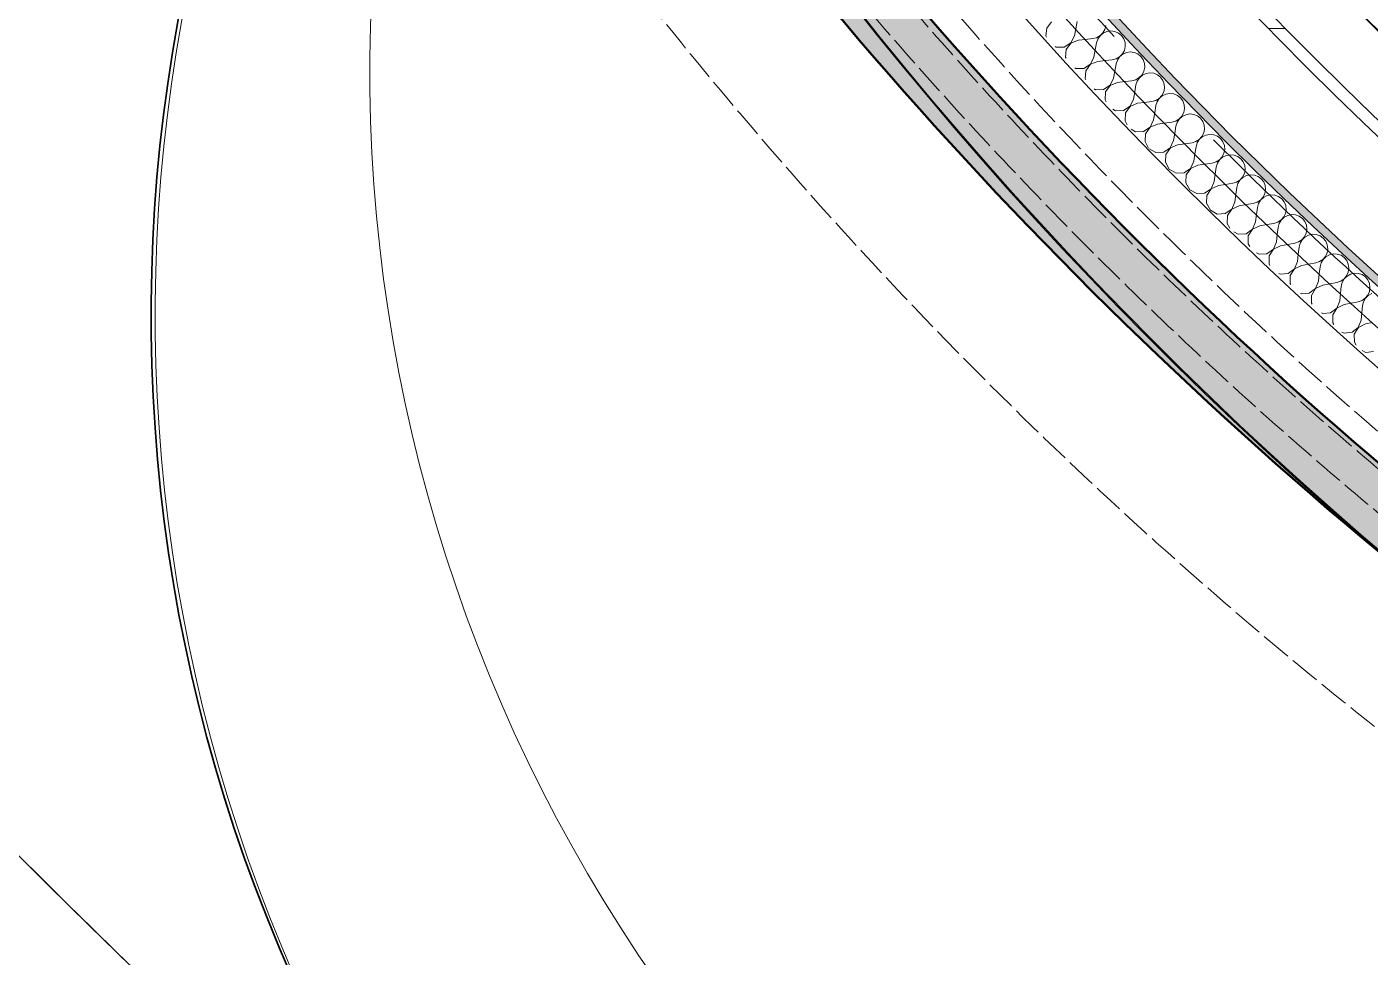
# Model space of a CAD drawing. Header units: millimetres. Extents: x -89663 to 74273, y -103666 to 18539.
# Drawn here: x -41558 to -39575, y -69371 to -67997 of the extents above; entities that cross this region are included whole.
import ezdxf
from ezdxf.enums import TextEntityAlignment as Align

# ---------------------------------------------------------------- set-up
doc = ezdxf.new("R2010")
doc.units = ezdxf.units.MM
doc.header["$MEASUREMENT"] = 0
doc.linetypes.add('Double Dashed', pattern=[1093.611073, 529.166651, -211.666656, 141.111112, -211.666656])
doc.linetypes.add('Hidden Line', pattern=[55, 45, -10])
for name, color, linetype in [('A-25-M_Wall_Ext', 7, 'Continuous'), ('A-25-M_Wall_Int', 7, 'Continuous'), ('New_A-05-M_Gross_Int_Circulation', 7, 'Continuous'), ('New_A-15-MG_Structural_Grid_Phase_2', 7, 'Continuous'), ('New_A-20-M_Floor_Slab', 7, 'Continuous'), ('New_A-20-M_Hard_Landscape', 7, 'Continuous'), ('New_A-25-M_Wall_Ext', 7, 'Continuous'), ('New_A-25-M_Wall_Int', 7, 'Continuous'), ('New_A-40-M_Soft_Landscaping_P2', 7, 'Continuous')]:
    doc.layers.add(name, color=color, linetype=linetype)
for name, color, linetype, lineweight in [('A-25-M_Wall_Ext_Pen_No__87', 8, 'Continuous', 20), ('A-25-M_Wall_Int_Pen_No__193', 7, 'Continuous', 18), ('New_A-20-M_Floor_Slab_Pen_No__89', 8, 'Continuous', 20), ('New_A-25-M_Wall_Ext_Pen_No__87', 8, 'Continuous', 20), ('New_A-25-M_Wall_Int_Pen_No__1', 7, 'Continuous', 13), ('New_A-40-M_Soft_Landscaping_P2_Pen_No__150', 7, 'Continuous', 0), ('New_ArchiCAD Zone Stamps_Pen_No__9', 7, 'Continuous', 13)]:
    doc.layers.add(name, color=color, linetype=linetype, lineweight=lineweight)
for name, color, linetype, lineweight, true_color in [('A-25-M_Wall_Int_Pen_No__107', 7, 'Continuous', 15, 0xa6a6a6), ('A-25-M_Wall_Int_Pen_No__149', 7, 'Continuous', 0, 0x2a2a2a), ('New_A-05-M_Gross_Int_Circulation_Pen_No__74', 7, 'Continuous', 20, 0x606060), ('New_A-15-MG_Structural_Grid_Phase_2_Pen_No__222', 7, 'Continuous', 13, 0x65af33), ('New_A-20-M_Hard_Landscape_Pen_No__53', 7, 'Continuous', 35, 0x444444), ('New_A-25-M_Wall_Ext_Pen_No__107', 7, 'Continuous', 15, 0xa6a6a6), ('New_A-25-M_Wall_Ext_Pen_No__27', 7, 'Continuous', 50, 0x2a2a2a), ('New_A-25-M_Wall_Int_Pen_No__107', 7, 'Continuous', 15, 0xa6a6a6), ('New_A-25-M_Wall_Int_Pen_No__81', 7, 'Continuous', 20, 0x6a6a6a)]:
    doc.layers.add(name, color=color, linetype=linetype, lineweight=lineweight, true_color=true_color)
doc.styles.add('GENERATED_STYLE_1', font='')
doc.styles.add('GENERATED_STYLE_3', font='')
doc.styles.get('GENERATED_STYLE_1').set_extended_font_data('Arial', bold=True)
doc.styles.get('GENERATED_STYLE_3').set_extended_font_data('Arial')

# ---------------------------------------------------------------- blocks, each defined once
blk = doc.blocks.new('Stair 07 _INB 0168_3_1', base_point=(-36902.6, -62923.5))
at = {"layer": 'New_A-05-M_Gross_Int_Circulation_Pen_No__74', "linetype": 'Continuous'}
blk.add_arc((-35590.8, -64044.6), 5572.8, 205.1764, 243.4454, dxfattribs=at)
at = {"layer": 'New_ArchiCAD Zone Stamps_Pen_No__9'}
for tag, height, style, p in [('ROOM_NAME', 250, 'GENERATED_STYLE_1', (-37168.1, -61611.3)), ('zoneNameLine2', 250, 'GENERATED_STYLE_1', (-37356.6, -62043.4)), ('ROOM_NUMBER', 200, 'GENERATED_STYLE_3', (-37545, -62464.1)), ('measuredAreaCode', 200, 'GENERATED_STYLE_3', (-37702, -62824.2)), ('DUMMY_649', 200, 'GENERATED_STYLE_3', (-37394.6, -62958.3)), ('DUMMY_650', 200, 'GENERATED_STYLE_3', (-36905.3, -63171.7)), ('DUMMY_651', 133.3, 'GENERATED_STYLE_3', (-36626, -63278.2))]:
    blk.add_attdef(tag, text='', height=height, rotation=336.4404, dxfattribs=dict(at, style=style)).set_placement(p, align=Align.TOP_LEFT)
blk = doc.blocks.new('Mesh_2_1', base_point=(-42313, -61137.4))
at = {"layer": 'New_A-20-M_Hard_Landscape_Pen_No__53', "linetype": 'Continuous', "flags": 128}
blk.add_lwpolyline([(-42313, -61137.4), (-44611.6, -60132.6), (-45011.3, -60153.1), (-44779.4, -64647.1, 0.101309), (-40900.8, -69852.7, -0.324783), (-40933.1, -67038.1, -0.084886), (-41989.5, -63759.3, -0.016705)], format="xyb", close=True, dxfattribs=at)
blk = doc.blocks.new('Mesh_5_1', base_point=(-56628.5, -71821))
at = {"layer": 'New_A-20-M_Hard_Landscape_Pen_No__53', "linetype": 'Continuous', "flags": 128}
blk.add_lwpolyline([(-50733.3, -76386.3), (-45824.1, -78214.2), (-37862.3, -79363), (-25566.8, -79831.6), (-15524.7, -79453.1, 0.018331), (-5629, -78358.9), (-5812.2, -77015.4, 0.064555), (8110.9, -71321.8), (8166.9, -71194.5), (9811.3, -67453.2), (11682.1, -63197.3), (9115.4, -62078.1), (8602.9, -63253.6), (5945.5, -69347.8, -0.091986), (-14657.1, -75939.9), (-17579.3, -76160.8, -0.138824), (-37194.7, -72335.5, -0.171752), (-44779.4, -64647.1), (-44956.5, -64631.2), (-45033.8, -63133.2), (-45111, -61635.2), (-45188.3, -60137.2), (-45265.6, -58639.2), (-51572.4, -58963.6)], format="xyb", dxfattribs=at)
blk = doc.blocks.new('Mesh_33_1', base_point=(-40933.1, -67038.1))
at = {"layer": 'New_A-40-M_Soft_Landscaping_P2_Pen_No__150', "linetype": 'Continuous', "flags": 128}
blk.add_lwpolyline([(-40933.1, -67038.1, 0.320491), (-40900.8, -69852.7, 0.075053), (-37194.7, -72335.5, 0.135492), (-17580.9, -76160.2), (-17996, -70643, -0.183873), (-38079.9, -69688.1, -0.169448), (-40869.9, -67158.8, -0.091733)], format="xyb", close=True, dxfattribs=at)
blk = doc.blocks.new('Mesh_34_1', base_point=(-38055.1, -69698.9))
at = {"layer": 'New_A-40-M_Soft_Landscaping_P2_Pen_No__150', "linetype": 'Continuous', "flags": 128}
blk.add_lwpolyline([(-38055.1, -69698.9, -0.169694), (-40869.9, -67158.8, 0.334983), (-40169.4, -69895, 0.065126), (-36684.4, -71850.8, 0.165018), (-17774.3, -73560), (-17996, -70643, -0.183626)], format="xyb", close=True, dxfattribs=at)
blk = doc.blocks.new('Slab_46_1', base_point=(-44734.1, -52924.7))
at = {"layer": 'New_A-20-M_Floor_Slab_Pen_No__89', "linetype": 'Continuous', "flags": 128}
blk.add_lwpolyline([(-44734.1, -52924.7), (-44734.3, -52924.7, -0.179811), (-34721.5, -33027.7), (-34721.9, -33027.2), (-25959.6, -24873.2), (-20981.6, -27043.9), (-17009.6, -17934.7), (-17703.3, -17189.1), (-11222.9, -11158.5), (-10852.6, -11556.4), (-2918.7, -4173.2), (921.4, -599.8), (3259.5, -1619.3), (2636.4, -2195.9), (2144.4, -3324.3), (-4596.3, -18782.9), (-10337.1, -31948.3), (-13252, -30677.2), (-20095.3, -46371.2, -0.415568), (-30017.2, -50195.9), (-38342, -69287.7, -0.234037), (-41521.4, -64901.1, -0.022084), (-42146.9, -60901.4), (-44895.7, -59706.6, -0.043731)], format="xyb", close=True, dxfattribs=at)
blk = doc.blocks.new('Wall_143_1', base_point=(-40577, -66482.2))
at = {"layer": 'New_A-25-M_Wall_Int_Pen_No__107', "linetype": 'Continuous'}
for points in [[(-40621.2, -66427.6), (-40621.2, -66427.7, 0.161651), (-38098.7, -68976.6), (-38092.7, -68962.8, -0.161556), (-40607.3, -66422.1)], [(-40628.5, -66446.5), (-40628.5, -66446.7, 0.16107), (-38104.7, -68990.4), (-38098.7, -68976.6, -0.160976), (-40614.6, -66441.1)]]:
    blk.add_hatch(color=256, dxfattribs=at).paths.add_polyline_path(points)
at = {"layer": 'New_A-25-M_Wall_Int_Pen_No__81', "linetype": 'Continuous', "lineweight": 0, "true_color": 0x353535}
for points in [[(-40629, -66447.8), (-40629, -66447.9, 0.161031), (-38105.1, -68991.3), (-38104.7, -68990.4, -0.16103), (-40628.1, -66447.5)], [(-40653.7, -66512.3, 0.15909), (-38125.5, -69038.1), (-38125.1, -69037.2, -0.159083), (-40652.8, -66511.9)]]:
    blk.add_hatch(color=250, dxfattribs=at).paths.add_polyline_path(points)
at = {"layer": 'New_A-25-M_Wall_Int_Pen_No__1', "linetype": 'Continuous'}
for radius, start, end in [(5676, 206.1972, 243.0579), (5691, 206.4878, 243.0669), (5706, 206.4846, 243.0757), (5707, 206.9878, 243.0763), (5758, 206.94851, 243.10615), (5757, 206.94947, 243.10557)]:
    blk.add_arc((-35521, -63902.8), radius, start, end, dxfattribs=at)
blk = doc.blocks.new('Wall_232_1', base_point=(-41867.7, -65448.9))
at = {"layer": 'A-25-M_Wall_Ext_Pen_No__87', "linetype": 'Hidden Line'}
for radius, start, end in [(6194.1, 193.72747, 244.83699), (6533.1, 193.69604, 244.87175)]:
    blk.add_arc((-35520.4, -63902.1), radius, start, end, dxfattribs=at)
blk = doc.blocks.new('*X701')
at = {"layer": 'A-25-M_Wall_Int_Pen_No__107', "linetype": 'Continuous'}
for p, q in [((-40052.2, -67999.1), (-40045.1, -67989.8)), ((-40009.3, -68000.2), (-40007.2, -67989.7)), ((-40053.3, -68010.7), (-40052.2, -67999.1)), ((-40011.3, -68010.7), (-40009.3, -68000.2)), ((-39969.3, -68006.2), (-39973.4, -68010.4)), ((-39973.3, -68010.6), (-39968.8, -68006.8)), ((-39966.4, -68001.1), (-39969.3, -68006.2)), ((-39968.8, -68006.8), (-39963.4, -68004.3)), ((-39965.1, -67995.3), (-39966.4, -68001.1)), ((-39963.4, -68004.3), (-39957.6, -68003.5)), ((-39957.6, -68003.5), (-39951.8, -68004.2)), ((-39951.8, -68004.2), (-39946.4, -68006.5)), ((-39946.4, -68006.5), (-39941.9, -68010.2)), ((-40052.3, -68012.8), (-40053.3, -68010.7)), ((-40038.2, -68027.4), (-40039.8, -68026.4)), ((-40026.5, -68027.4), (-40038.2, -68027.4)), ((-40016.5, -68021.2), (-40026.5, -68027.4)), ((-40023.4, -68030.7), (-40016.4, -68021.3)), ((-40011.3, -68010.7), (-40016.5, -68021.2)), ((-40016.4, -68021.3), (-40005.5, -68017)), ((-40005.5, -68017), (-39994.9, -68015.9)), ((-39994.9, -68015.9), (-39984.3, -68014.8)), ((-39978.6, -68013.4), (-39984.3, -68014.8)), ((-39980.5, -68031.5), (-39978.5, -68021)), ((-39973.4, -68010.4), (-39978.6, -68013.4)), ((-39978.5, -68021), (-39976.6, -68015.4)), ((-39976.6, -68015.4), (-39973.3, -68010.6)), ((-39941.9, -68010.2), (-39938.5, -68014.9)), ((-39938.5, -68014.9), (-39936.6, -68020.5)), ((-39936.3, -68026.3), (-39937.6, -68032.1)), ((-39936.6, -68020.5), (-39936.3, -68026.3)), ((-40024.5, -68042.3), (-40023.4, -68030.7)), ((-40023.7, -68043.8), (-40024.5, -68042.3)), ((-39982.4, -68042), (-39987.6, -68052.5)), ((-39987.5, -68052.7), (-39976.6, -68048.3)), ((-39982.4, -68042), (-39980.5, -68031.5)), ((-39976.6, -68048.3), (-39966, -68047.1)), ((-39966, -68047.1), (-39955.4, -68045.9)), ((-39949.7, -68044.5), (-39955.4, -68045.9)), ((-39944.6, -68041.5), (-39949.7, -68044.5)), ((-39949.6, -68052.1), (-39947.8, -68046.5)), ((-39947.8, -68046.5), (-39944.5, -68041.6)), ((-39940.5, -68037.3), (-39944.6, -68041.5)), ((-39944.5, -68041.6), (-39940, -68037.8)), ((-39937.6, -68032.1), (-39940.5, -68037.3)), ((-39940, -68037.8), (-39934.6, -68035.3)), ((-39934.6, -68035.3), (-39928.8, -68034.4)), ((-39928.8, -68034.4), (-39923, -68035.1)), ((-39923, -68035.1), (-39917.6, -68037.4)), ((-39917.6, -68037.4), (-39913, -68041)), ((-39913, -68041), (-39909.7, -68045.8)), ((-39909.7, -68045.8), (-39907.7, -68051.3)), ((-40009.2, -68058.9), (-40010.7, -68058)), ((-39997.5, -68058.8), (-40009.2, -68058.9)), ((-39987.6, -68052.5), (-39997.5, -68058.8)), ((-39995.4, -68073.8), (-39994.4, -68062.1)), ((-39994.4, -68062.1), (-39987.5, -68052.7)), ((-39953.4, -68073.2), (-39951.5, -68062.6)), ((-39951.5, -68062.6), (-39949.6, -68052.1)), ((-39911.4, -68068.1), (-39915.5, -68072.4)), ((-39915.4, -68072.5), (-39910.9, -68068.6)), ((-39908.6, -68062.9), (-39911.4, -68068.1)), ((-39910.9, -68068.6), (-39905.6, -68066.1)), ((-39907.4, -68057.1), (-39908.6, -68062.9)), ((-39907.7, -68051.3), (-39907.4, -68057.1)), ((-39905.6, -68066.1), (-39899.8, -68065.2)), ((-39899.8, -68065.2), (-39893.9, -68065.8)), ((-39893.9, -68065.8), (-39888.5, -68068)), ((-39888.5, -68068), (-39884, -68071.6)), ((-39994.4, -68075.6), (-39995.4, -68073.8)), ((-39980, -68090.2), (-39982.3, -68088.8)), ((-39958.5, -68083.7), (-39968.3, -68090)), ((-39965.2, -68093.3), (-39958.3, -68083.8)), ((-39953.4, -68073.2), (-39958.5, -68083.7)), ((-39958.3, -68083.8), (-39947.5, -68079.4)), ((-39947.5, -68079.4), (-39936.9, -68078.1)), ((-39936.9, -68078.1), (-39926.3, -68076.9)), ((-39920.6, -68075.4), (-39926.3, -68076.9)), ((-39922.3, -68093.5), (-39920.5, -68083)), ((-39915.5, -68072.4), (-39920.6, -68075.4)), ((-39920.5, -68083), (-39918.7, -68077.4)), ((-39918.7, -68077.4), (-39915.4, -68072.5)), ((-39884, -68071.6), (-39880.6, -68076.4)), ((-39880.6, -68076.4), (-39878.6, -68081.9)), ((-39878.2, -68087.7), (-39879.4, -68093.5)), ((-39878.6, -68081.9), (-39878.2, -68087.7)), ((-39968.3, -68090), (-39980, -68090.2)), ((-39966.1, -68105), (-39965.2, -68093.3)), ((-39964.4, -68108.3), (-39966.1, -68105)), ((-39924.1, -68104.1), (-39929.1, -68114.6)), ((-39924.1, -68104.1), (-39922.3, -68093.5)), ((-39918.2, -68110.2), (-39907.6, -68108.9)), ((-39907.6, -68108.9), (-39897, -68107.6)), ((-39891.3, -68106), (-39897, -68107.6)), ((-39886.2, -68103), (-39891.3, -68106)), ((-39891.1, -68113.7), (-39889.3, -68108.1)), ((-39889.3, -68108.1), (-39886.1, -68103.1)), ((-39882.2, -68098.7), (-39886.2, -68103)), ((-39886.1, -68103.1), (-39881.7, -68099.2)), ((-39879.4, -68093.5), (-39882.2, -68098.7)), ((-39881.7, -68099.2), (-39876.3, -68096.7)), ((-39876.3, -68096.7), (-39870.5, -68095.7)), ((-39870.5, -68095.7), (-39864.7, -68096.3)), ((-39864.7, -68096.3), (-39859.3, -68098.5)), ((-39859.3, -68098.5), (-39854.7, -68102.1)), ((-39854.7, -68102.1), (-39851.2, -68106.8)), ((-39851.2, -68106.8), (-39849.2, -68112.3)), ((-39950.6, -68121.3), (-39954.5, -68119)), ((-39938.9, -68121), (-39950.6, -68121.3)), ((-39929.1, -68114.6), (-39938.9, -68121)), ((-39936.6, -68136), (-39935.8, -68124.3)), ((-39935.8, -68124.3), (-39929, -68114.8)), ((-39929, -68114.8), (-39918.2, -68110.2)), ((-39894.6, -68134.8), (-39892.8, -68124.2)), ((-39892.8, -68124.2), (-39891.1, -68113.7)), ((-39850, -68123.9), (-39852.7, -68129.1)), ((-39852.2, -68129.6), (-39846.9, -68127.1)), ((-39848.8, -68118.1), (-39850, -68123.9)), ((-39849.2, -68112.3), (-39848.8, -68118.1)), ((-39846.9, -68127.1), (-39841.1, -68126)), ((-39841.1, -68126), (-39835.2, -68126.6)), ((-39835.2, -68126.6), (-39829.8, -68128.7)), ((-39829.8, -68128.7), (-39825.2, -68132.3)), ((-39933.5, -68141.8), (-39936.6, -68136)), ((-39921, -68152.2), (-39927.3, -68148.5)), ((-39899.5, -68145.4), (-39909.3, -68151.8)), ((-39906.2, -68155.1), (-39899.4, -68145.5)), ((-39894.6, -68134.8), (-39899.5, -68145.4)), ((-39899.4, -68145.5), (-39888.6, -68140.9)), ((-39888.6, -68140.9), (-39878.1, -68139.5)), ((-39878.1, -68139.5), (-39867.5, -68138.1)), ((-39861.8, -68136.5), (-39867.5, -68138.1)), ((-39863.2, -68154.7), (-39861.5, -68144.2)), ((-39856.7, -68133.4), (-39861.8, -68136.5)), ((-39861.5, -68144.2), (-39859.8, -68138.5)), ((-39859.8, -68138.5), (-39856.6, -68133.6)), ((-39852.7, -68129.1), (-39856.7, -68133.4)), ((-39856.6, -68133.6), (-39852.2, -68129.6)), ((-39825.2, -68132.3), (-39821.7, -68137)), ((-39821.7, -68137), (-39819.7, -68142.4)), ((-39819.2, -68148.3), (-39820.4, -68154.1)), ((-39819.7, -68142.4), (-39819.2, -68148.3)), ((-39909.3, -68151.8), (-39921, -68152.2)), ((-39906.9, -68166.8), (-39906.2, -68155.1)), ((-39901.7, -68176.3), (-39906.9, -68166.8)), ((-39864.9, -68165.3), (-39869.7, -68175.9)), ((-39864.9, -68165.3), (-39863.2, -68154.7)), ((-39848.3, -68169.9), (-39837.7, -68168.4)), ((-39832.1, -68166.8), (-39837.7, -68168.4)), ((-39827, -68163.7), (-39832.1, -68166.8)), ((-39830.1, -68168.8), (-39826.9, -68163.8)), ((-39823, -68159.3), (-39827, -68163.7)), ((-39826.9, -68163.8), (-39822.5, -68159.9)), ((-39820.4, -68154.1), (-39823, -68159.3)), ((-39822.5, -68159.9), (-39817.2, -68157.2)), ((-39817.2, -68157.2), (-39811.4, -68156.2)), ((-39811.4, -68156.2), (-39805.6, -68156.7)), ((-39805.6, -68156.7), (-39800.1, -68158.8)), ((-39800.1, -68158.8), (-39795.5, -68162.3)), ((-39795.5, -68162.3), (-39792, -68167)), ((-39792, -68167), (-39789.9, -68172.4)), ((-39891.2, -68182.9), (-39900.7, -68177.4)), ((-39879.5, -68182.4), (-39891.2, -68182.9)), ((-39869.7, -68175.9), (-39879.5, -68182.4)), ((-39876.9, -68197.3), (-39876.3, -68185.7)), ((-39876.3, -68185.7), (-39869.6, -68176.1)), ((-39869.6, -68176.1), (-39858.9, -68171.4)), ((-39858.9, -68171.4), (-39848.3, -68169.9)), ((-39834.9, -68195.6), (-39833.3, -68185)), ((-39833.3, -68185), (-39831.7, -68174.4)), ((-39831.7, -68174.4), (-39830.1, -68168.8)), ((-39790.5, -68184), (-39793.1, -68189.3)), ((-39792.6, -68189.8), (-39787.3, -68187.2)), ((-39789.4, -68178.3), (-39790.5, -68184)), ((-39789.9, -68172.4), (-39789.4, -68178.3)), ((-39787.3, -68187.2), (-39781.6, -68186.1)), ((-39781.6, -68186.1), (-39775.7, -68186.6)), ((-39775.7, -68186.6), (-39770.3, -68188.6)), ((-39871.3, -68207.6), (-39876.9, -68197.3)), ((-39861.1, -68213.3), (-39871.3, -68207.6)), ((-39839.7, -68206.3), (-39849.4, -68212.8)), ((-39846.2, -68216), (-39839.6, -68206.4)), ((-39834.9, -68195.6), (-39839.7, -68206.3)), ((-39839.6, -68206.4), (-39828.9, -68201.6)), ((-39828.9, -68201.6), (-39818.3, -68200.1)), ((-39818.3, -68200.1), (-39807.8, -68198.5)), ((-39802.1, -68196.9), (-39807.8, -68198.5)), ((-39803.3, -68215.1), (-39801.8, -68204.5)), ((-39797.1, -68193.7), (-39802.1, -68196.9)), ((-39801.8, -68204.5), (-39800.1, -68198.8)), ((-39800.1, -68198.8), (-39797, -68193.8)), ((-39793.1, -68189.3), (-39797.1, -68193.7)), ((-39797, -68193.8), (-39792.6, -68189.8)), ((-39770.3, -68188.6), (-39765.6, -68192.1)), ((-39765.6, -68192.1), (-39762.1, -68196.7)), ((-39762.1, -68196.7), (-39759.9, -68202.2)), ((-39759.4, -68208), (-39760.4, -68213.8)), ((-39759.9, -68202.2), (-39759.4, -68208)), ((-39849.4, -68212.8), (-39861.1, -68213.3)), ((-39846.8, -68227.7), (-39846.2, -68216)), ((-39841.1, -68237.9), (-39846.8, -68227.7)), ((-39804.8, -68225.7), (-39809.5, -68236.4)), ((-39804.8, -68225.7), (-39803.3, -68215.1)), ((-39772, -68226.7), (-39777.6, -68228.4)), ((-39767, -68223.5), (-39772, -68226.7)), ((-39769.9, -68228.7), (-39766.9, -68223.6)), ((-39763, -68219.1), (-39767, -68223.5)), ((-39766.9, -68223.6), (-39762.5, -68219.6)), ((-39760.4, -68213.8), (-39763, -68219.1)), ((-39762.5, -68219.6), (-39757.3, -68216.9)), ((-39757.3, -68216.9), (-39751.5, -68215.8)), ((-39751.5, -68215.8), (-39745.6, -68216.2)), ((-39745.6, -68216.2), (-39740.2, -68218.3)), ((-39740.2, -68218.3), (-39735.5, -68221.7)), ((-39735.5, -68221.7), (-39731.9, -68226.3)), ((-39731.9, -68226.3), (-39729.7, -68231.7)), ((-39830.8, -68243.6), (-39841.1, -68237.9)), ((-39819.1, -68243), (-39830.8, -68243.6)), ((-39809.5, -68236.4), (-39819.1, -68243)), ((-39816.4, -68257.9), (-39815.9, -68246.2)), ((-39815.9, -68246.2), (-39809.4, -68236.5)), ((-39809.4, -68236.5), (-39798.7, -68231.7)), ((-39798.7, -68231.7), (-39788.2, -68230)), ((-39788.2, -68230), (-39777.6, -68228.4)), ((-39774.4, -68255.5), (-39773, -68244.9)), ((-39773, -68244.9), (-39771.6, -68234.4)), ((-39771.6, -68234.4), (-39769.9, -68228.7)), ((-39730.2, -68243.4), (-39732.7, -68248.7)), ((-39732.2, -68249.2), (-39727, -68246.5)), ((-39729.2, -68237.6), (-39730.2, -68243.4)), ((-39729.7, -68231.7), (-39729.2, -68237.6)), ((-39727, -68246.5), (-39721.2, -68245.3)), ((-39721.2, -68245.3), (-39715.4, -68245.7)), ((-39715.4, -68245.7), (-39709.9, -68247.7)), ((-39709.9, -68247.7), (-39705.1, -68251.1)), ((-39810.6, -68268.1), (-39816.4, -68257.9)), ((-39779.1, -68266.3), (-39788.7, -68273)), ((-39785.4, -68276.1), (-39779, -68266.4)), ((-39774.4, -68255.5), (-39779.1, -68266.3)), ((-39779, -68266.4), (-39768.3, -68261.5)), ((-39768.3, -68261.5), (-39757.8, -68259.8)), ((-39757.8, -68259.8), (-39747.2, -68258.1)), ((-39741.6, -68256.3), (-39747.2, -68258.1)), ((-39742.5, -68274.6), (-39741.1, -68264)), ((-39736.6, -68253.1), (-39741.6, -68256.3)), ((-39741.1, -68264), (-39739.6, -68258.3)), ((-39739.6, -68258.3), (-39736.5, -68253.3)), ((-39732.7, -68248.7), (-39736.6, -68253.1)), ((-39736.5, -68253.3), (-39732.2, -68249.2)), ((-39705.1, -68251.1), (-39701.5, -68255.7)), ((-39701.5, -68255.7), (-39699.4, -68261.1)), ((-39698.7, -68266.9), (-39699.7, -68272.7)), ((-39699.4, -68261.1), (-39698.7, -68266.9)), ((-39800.4, -68273.7), (-39810.6, -68268.1)), ((-39788.7, -68273), (-39800.4, -68273.7)), ((-39785.8, -68287.8), (-39785.4, -68276.1)), ((-39743.9, -68285.2), (-39748.4, -68296)), ((-39743.9, -68285.2), (-39742.5, -68274.6)), ((-39711, -68285.8), (-39716.7, -68287.6)), ((-39706.1, -68282.5), (-39711, -68285.8)), ((-39709, -68287.7), (-39706, -68282.6)), ((-39702.2, -68278.1), (-39706.1, -68282.5)), ((-39706, -68282.6), (-39701.7, -68278.6)), ((-39699.7, -68272.7), (-39702.2, -68278.1)), ((-39701.7, -68278.6), (-39696.5, -68275.8)), ((-39696.5, -68275.8), (-39690.7, -68274.6)), ((-39690.7, -68274.6), (-39684.9, -68274.9)), ((-39684.9, -68274.9), (-39679.4, -68276.9)), ((-39679.4, -68276.9), (-39674.6, -68280.3)), ((-39674.6, -68280.3), (-39671, -68284.8)), ((-39671, -68284.8), (-39668.8, -68290.2)), ((-39781.8, -68294.8), (-39785.8, -68287.8)), ((-39769.7, -68303.5), (-39776.1, -68300)), ((-39758, -68302.8), (-39769.7, -68303.5)), ((-39748.4, -68296), (-39758, -68302.8)), ((-39755, -68317.6), (-39754.7, -68305.9)), ((-39754.7, -68305.9), (-39748.3, -68296.1)), ((-39748.3, -68296.1), (-39737.7, -68291.1)), ((-39737.7, -68291.1), (-39727.2, -68289.3)), ((-39727.2, -68289.3), (-39716.7, -68287.6)), ((-39713.1, -68314.6), (-39711.8, -68304)), ((-39711.8, -68304), (-39710.5, -68293.4)), ((-39710.5, -68293.4), (-39709, -68287.7)), ((-39671.5, -68307.2), (-39675.4, -68311.7)), ((-39669, -68301.9), (-39671.5, -68307.2)), ((-39671, -68307.7), (-39665.8, -68304.9)), ((-39668.1, -68296), (-39669, -68301.9)), ((-39668.8, -68290.2), (-39668.1, -68296)), ((-39665.8, -68304.9), (-39660, -68303.6)), ((-39660, -68303.6), (-39654.2, -68304)), ((-39654.2, -68304), (-39648.7, -68305.9)), ((-39648.7, -68305.9), (-39643.9, -68309.2)), ((-39752.5, -68321.9), (-39755, -68317.6)), ((-39717.6, -68325.4), (-39727.1, -68332.3)), ((-39723.8, -68335.4), (-39717.5, -68325.6)), ((-39713.1, -68314.6), (-39717.6, -68325.4)), ((-39717.5, -68325.6), (-39706.9, -68320.5)), ((-39706.9, -68320.5), (-39696.4, -68318.7)), ((-39696.4, -68318.7), (-39685.9, -68316.8)), ((-39680.3, -68315), (-39685.9, -68316.8)), ((-39680.9, -68333.2), (-39679.7, -68322.6)), ((-39675.4, -68311.7), (-39680.3, -68315)), ((-39679.7, -68322.6), (-39678.2, -68316.9)), ((-39678.2, -68316.9), (-39675.2, -68311.8)), ((-39675.2, -68311.8), (-39671, -68307.7)), ((-39643.9, -68309.2), (-39640.2, -68313.8)), ((-39640.2, -68313.8), (-39638, -68319.1)), ((-39637.2, -68325), (-39638.1, -68330.8)), ((-39638, -68319.1), (-39637.2, -68325)), ((-39738.8, -68333.1), (-39742.5, -68331.2)), ((-39727.1, -68332.3), (-39738.8, -68333.1)), ((-39724, -68347.1), (-39723.8, -68335.4)), ((-39682.1, -68343.9), (-39686.6, -68354.7)), ((-39682.1, -68343.9), (-39680.9, -68333.2)), ((-39665.4, -68347.8), (-39654.9, -68345.8)), ((-39649.3, -68344), (-39654.9, -68345.8)), ((-39644.4, -68340.7), (-39649.3, -68344)), ((-39648.7, -68351.6), (-39647.2, -68345.9)), ((-39647.2, -68345.9), (-39644.3, -68340.8)), ((-39640.6, -68336.2), (-39644.4, -68340.7)), ((-39644.3, -68340.8), (-39640, -68336.7)), ((-39638.1, -68330.8), (-39640.6, -68336.2)), ((-39640, -68336.7), (-39634.9, -68333.8)), ((-39634.9, -68333.8), (-39629.1, -68332.5)), ((-39629.1, -68332.5), (-39623.3, -68332.8)), ((-39623.3, -68332.8), (-39617.7, -68334.6)), ((-39617.7, -68334.6), (-39612.9, -68338)), ((-39612.9, -68338), (-39609.3, -68342.5)), ((-39609.3, -68342.5), (-39607, -68347.8)), ((-39722.6, -68349.6), (-39724, -68347.1)), ((-39707.7, -68362.5), (-39709.7, -68361.5)), ((-39696, -68361.6), (-39707.7, -68362.5)), ((-39686.6, -68354.7), (-39696, -68361.6)), ((-39692.8, -68376.4), (-39692.7, -68364.7)), ((-39692.7, -68364.7), (-39686.4, -68354.8)), ((-39686.4, -68354.8), (-39675.9, -68349.7)), ((-39675.9, -68349.7), (-39665.4, -68347.8)), ((-39651, -68372.9), (-39649.8, -68362.2)), ((-39649.8, -68362.2), (-39648.7, -68351.6)), ((-39609.5, -68364.9), (-39613.2, -68369.4)), ((-39613.1, -68369.5), (-39608.9, -68365.4)), ((-39607.1, -68359.5), (-39609.5, -68364.9)), ((-39608.9, -68365.4), (-39603.8, -68362.5)), ((-39606.2, -68353.7), (-39607.1, -68359.5)), ((-39607, -68347.8), (-39606.2, -68353.7)), ((-39603.8, -68362.5), (-39598, -68361.1)), ((-39598, -68361.1), (-39592.2, -68361.4)), ((-39592.2, -68361.4), (-39586.6, -68363.2)), ((-39586.6, -68363.2), (-39581.8, -68366.5)), ((-39581.8, -68366.5), (-39578.1, -68371)), ((-39691.9, -68378), (-39692.8, -68376.4)), ((-39655.3, -68383.7), (-39664.7, -68390.7)), ((-39661.4, -68393.8), (-39655.2, -68383.9)), ((-39651, -68372.9), (-39655.3, -68383.7)), ((-39655.2, -68383.9), (-39644.7, -68378.6)), ((-39644.7, -68378.6), (-39634.2, -68376.7)), ((-39634.2, -68376.7), (-39623.7, -68374.7)), ((-39618.1, -68372.8), (-39623.7, -68374.7)), ((-39618.5, -68391), (-39617.4, -68380.4)), ((-39613.2, -68369.4), (-39618.1, -68372.8)), ((-39617.4, -68380.4), (-39616, -68374.7)), ((-39616, -68374.7), (-39613.1, -68369.5)), ((-39578.1, -68371), (-39575.7, -68376.3)), ((-39575, -68382.1), (-39575.8, -68388)), ((-39575.7, -68376.3), (-39575, -68382.1)), ((-39676.4, -68391.7), (-39677.8, -68391)), ((-39664.7, -68390.7), (-39676.4, -68391.7)), ((-39661.4, -68405.5), (-39661.4, -68393.8)), ((-39660.5, -68407), (-39661.4, -68405.5)), ((-39619.6, -68401.7), (-39623.8, -68412.6)), ((-39619.6, -68401.7), (-39618.5, -68391)), ((-39613.3, -68407.4), (-39602.8, -68405.3)), ((-39602.8, -68405.3), (-39592.3, -68403.3)), ((-39586.7, -68401.3), (-39592.3, -68403.3)), ((-39581.9, -68397.9), (-39586.7, -68401.3)), ((-39586, -68409), (-39584.6, -68403.2)), ((-39584.6, -68403.2), (-39581.8, -68398.1)), ((-39578.1, -68393.4), (-39581.9, -68397.9)), ((-39581.8, -68398.1), (-39577.6, -68393.9)), ((-39575.8, -68388), (-39578.1, -68393.4)), ((-39577.6, -68393.9), (-39572.5, -68391)), ((-39644.8, -68420.7), (-39646.7, -68419.7)), ((-39633.2, -68419.6), (-39644.8, -68420.7)), ((-39623.8, -68412.6), (-39633.2, -68419.6)), ((-39629.9, -68422.6), (-39623.7, -68412.7)), ((-39629.8, -68434.3), (-39629.9, -68422.6)), ((-39623.7, -68412.7), (-39613.3, -68407.4)), ((-39588, -68430.2), (-39587, -68419.6)), ((-39587, -68419.6), (-39586, -68409)), ((-39628.3, -68436.8), (-39629.8, -68434.3)), ((-39592.2, -68441.2), (-39601.5, -68448.3)), ((-39598.1, -68451.3), (-39592.1, -68441.3)), ((-39588, -68430.2), (-39592.2, -68441.2)), ((-39592.1, -68441.3), (-39581.7, -68435.9)), ((-39581.7, -68435.9), (-39571.2, -68433.8)), ((-39613.1, -68449.4), (-39616.4, -68447.9)), ((-39601.5, -68448.3), (-39613.1, -68449.4)), ((-39598, -68463), (-39598.1, -68451.3)), ((-39595.2, -68467.4), (-39598, -68463)), ((-39581.2, -68478), (-39586.6, -68475.3)), ((-39569.6, -68476.7), (-39581.2, -68478))]:
    blk.add_line(p, q, dxfattribs=at)
blk = doc.blocks.new('Wall_253_1', base_point=(-40952.9, -66526.2))
at = {"layer": 'A-25-M_Wall_Int_Pen_No__107', "linetype": 'Continuous'}
h = blk.add_hatch(dxfattribs=at)
h.set_pattern_fill('Plywood_0001', color=256, style=0, pattern_type=2)
h.set_pattern_definition([(0, (0, 0), (0, 200), [])])
h.paths.add_polyline_path([(-38154.4, -69129.3, -0.160154), (-40741.9, -66546.9), (-40758.7, -66553.5, 0.160229), (-38162.5, -69145.4)])
blk.add_hatch(color=256, dxfattribs=at).paths.add_polyline_path([(-40910.1, -66613, 0.16088), (-38235.4, -69290), (-38230, -69279.3, -0.160833), (-40898.9, -66608.6)])
at = {"layer": 'A-25-M_Wall_Int_Pen_No__149', "linetype": 'Continuous'}
for radius, start in [(5852.8, 206.859), (6122.8, 206.61939)]:
    blk.add_arc((-35520.5, -63902.6), radius, start, 243.25455, dxfattribs=at)
at = {"layer": 'A-25-M_Wall_Int_Pen_No__193', "linetype": 'Continuous'}
for radius, start in [(5870.8, 206.84234), (6032.8, 206.69687), (6020.8, 206.70737)]:
    blk.add_arc((-35520.5, -63902.6), radius, start, 243.25455, dxfattribs=at)
at = {"layer": 'A-25-M_Wall_Int', "color": 250, "lineweight": 50, "true_color": 0x2a2a2a}
blk.add_blockref('*X701', (0, 0), dxfattribs=at)
blk = doc.blocks.new('Standard grid marker_25')
at = {"layer": 'New_A-15-MG_Structural_Grid_Phase_2_Pen_No__222', "linetype": 'Double Dashed'}
blk.add_arc((0, 0), 6044.1, 0, 51.07835, dxfattribs=at)
blk = doc.blocks.new('Wall_318_1', base_point=(-41145.9, -66576.7))
at = {"layer": 'New_A-25-M_Wall_Ext_Pen_No__107', "linetype": 'Continuous', "lineweight": 0, "true_color": 0x535353}
blk.add_hatch(color=251, dxfattribs=at).paths.add_polyline_path([(-41189.8, -66605.8), (-41233, -66626.4, 0.173001), (-38217.5, -69627.6), (-38176, -69536.6, -0.172952), (-41142.7, -66583.4)])
at = {"layer": 'New_A-25-M_Wall_Ext_Pen_No__27', "linetype": 'Continuous'}
for radius, end in [(6232, 244.75474), (6332, 244.7657)]:
    blk.add_arc((-35518.1, -63899.9), radius, 205.50534, end, dxfattribs=at)
blk = doc.blocks.new('Wall_319_1', base_point=(-41698.6, -64862))
at = {"layer": 'New_A-25-M_Wall_Ext_Pen_No__87', "linetype": 'Hidden Line'}
for radius in [6287.2, 6237.2]:
    blk.add_arc((-35538.5, -63884.5), radius, 189.01686, 244.96945, dxfattribs=at)

msp = doc.modelspace()

# ---------------------------------------------------------------- block references
at = {"layer": 'A-25-M_Wall_Ext', "color": 250, "lineweight": 50, "true_color": 0x2a2a2a}
msp.add_blockref('Wall_232_1', (-41867.7, -65448.9), dxfattribs=at)
at = {"layer": 'A-25-M_Wall_Int', "color": 250, "lineweight": 50, "true_color": 0x2a2a2a}
msp.add_blockref('Wall_253_1', (-40952.9, -66526.2), dxfattribs=at)
at = {"layer": 'New_A-05-M_Gross_Int_Circulation', "linetype": 'Continuous'}
msp.add_blockref('Stair 07 _INB 0168_3_1', (-36902.6, -62923.5), dxfattribs=at)
at = {"layer": 'New_A-15-MG_Structural_Grid_Phase_2', "color": 8, "linetype": 'Continuous', "lineweight": 15, "zscale": 1000, "rotation": 193.7422622324414}
msp.add_blockref('Standard grid marker_25', (-35520.4, -63902.1), dxfattribs=at)
at = {"layer": 'New_A-20-M_Floor_Slab', "color": 8, "linetype": 'Continuous', "lineweight": 20}
msp.add_blockref('Slab_46_1', (-44734.1, -52924.7), dxfattribs=at)
at = {"layer": 'New_A-20-M_Hard_Landscape', "color": 49, "lineweight": 35, "true_color": 0x444444}
for name, p in [('Mesh_5_1', (-56628.5, -71821)), ('Mesh_2_1', (-42313, -61137.4))]:
    msp.add_blockref(name, p, dxfattribs=at)
at = {"layer": 'New_A-25-M_Wall_Ext', "color": 250, "lineweight": 50, "true_color": 0x2a2a2a}
for name, p in [('Wall_318_1', (-41145.9, -66576.7)), ('Wall_319_1', (-41698.6, -64862))]:
    msp.add_blockref(name, p, dxfattribs=at)
at = {"layer": 'New_A-25-M_Wall_Int', "color": 250, "lineweight": 50, "true_color": 0x2a2a2a}
msp.add_blockref('Wall_143_1', (-40577, -66482.2), dxfattribs=at)
at = {"layer": 'New_A-40-M_Soft_Landscaping_P2'}
for name, p in [('Mesh_33_1', (-40933.1, -67038.1)), ('Mesh_34_1', (-38055.1, -69698.9))]:
    msp.add_blockref(name, p, dxfattribs=at)

doc.saveas('drawing.dxf')
